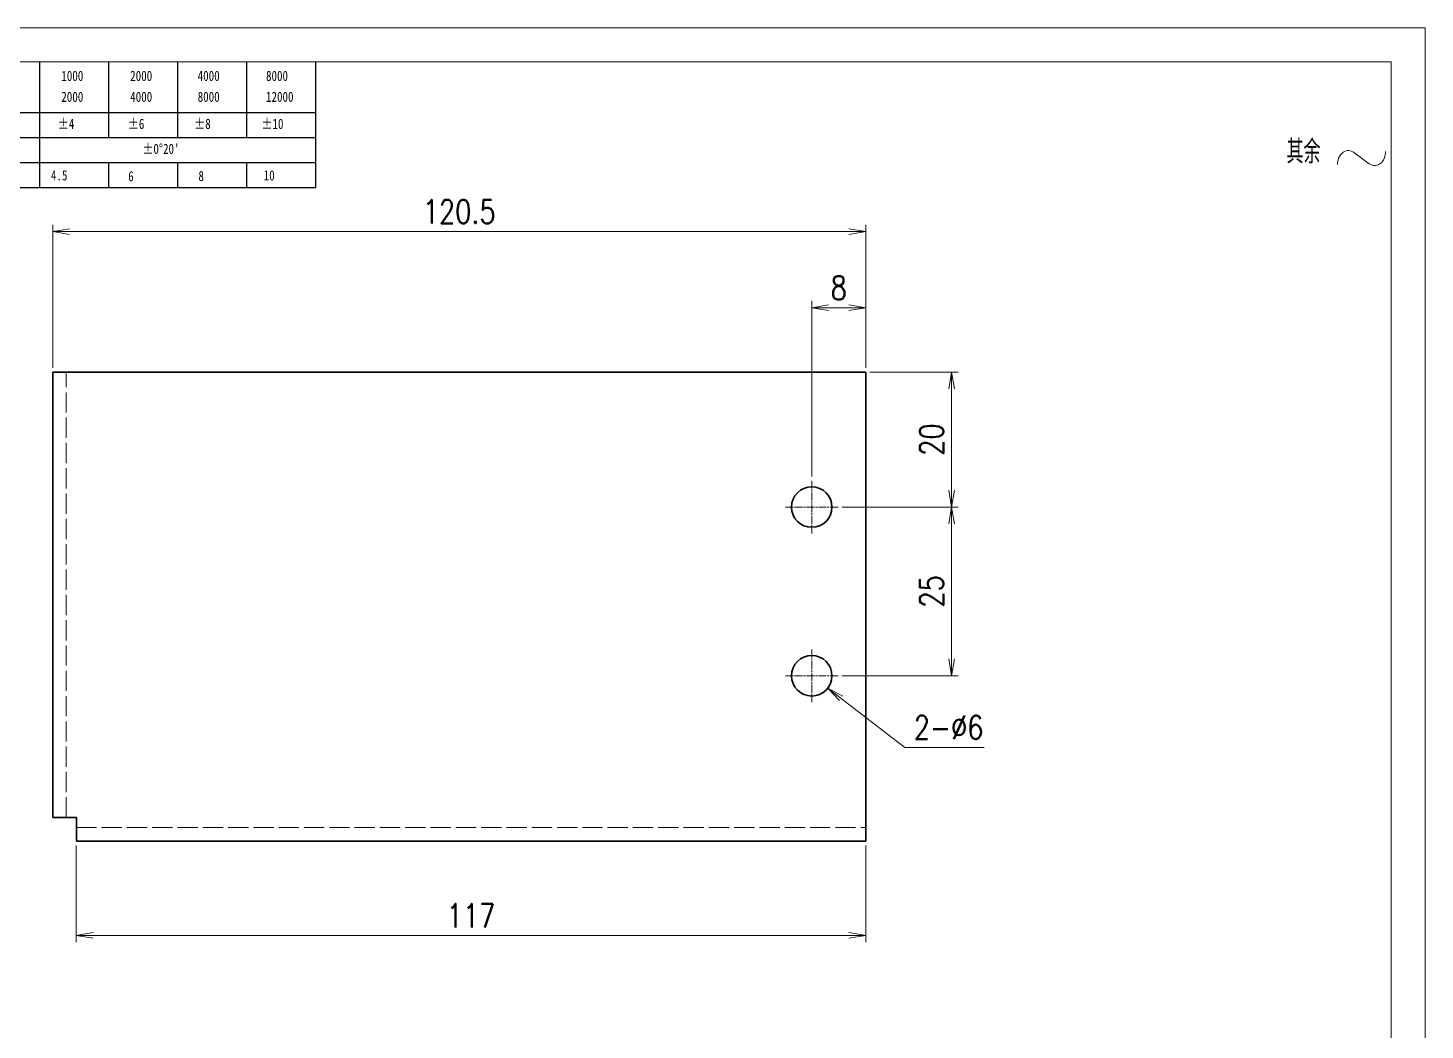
# Model space of a CAD drawing. Header units: inches. Extents: x 269 to 10986, y 1043 to 4337.
# Drawn here: x 6573.4 to 6780.5, y 1315.3 to 1463.8 of the extents above; entities that cross this region are included whole.
import ezdxf

# ---------------------------------------------------------------- set-up
doc = ezdxf.new("R2010")
doc.units = ezdxf.units.IN
doc.header["$MEASUREMENT"] = 0
for name, pattern in [('AM_ISO02W050x2', [3.75, 3, -0.75]), ('AM_ISO08W050x2', [9, 6, -0.75, 1.5, -0.75]), ('DOT2', [0.125, 0, -0.125])]:
    doc.linetypes.add(name, pattern=pattern)
for name, color, linetype, lineweight in [('中心线', 2, 'AM_ISO08W050x2', 18), ('图框', 7, 'Continuous', 18), ('标注线', 3, 'Continuous', 18), ('粗实线', 7, 'Continuous', 35), ('虚线', 1, 'AM_ISO02W050x2', 18)]:
    doc.layers.add(name, color=color, linetype=linetype, lineweight=lineweight)
doc.layers.add('图\\M+19E79\\M+195B6\\M+18E9A', color=7, linetype='Continuous')
doc.layers.add('打印', color=7, linetype='Continuous', lineweight=15, plot=False)
doc.layers.add('打印-禁用', color=7, linetype='Continuous', lineweight=15, plot=False)
doc.styles.add('DIM', font='romans.shx', dxfattribs={"width": 0.8, "bigfont": 'bigfont.shx'})
doc.styles.add('国标', font='simfang.ttf', dxfattribs={"width": 0.8})
doc.styles.add('机械长仿宋', font='gbenor.shx', dxfattribs={"height": 1, "bigfont": 'gbcbig.shx'})
doc.dimstyles.new('XR 1-1$0', dxfattribs={"dimtxt": 3.5, "dimasz": 2.5, "dimexe": 1, "dimexo": 0.625, "dimgap": 1.2, "dimtad": 1, "dimzin": 9, "dimdsep": 46, "dimtxsty": 'DIM', "dimblk": 'OPEN', "dimcen": 0, "dimclrd": 8, "dimclre": 8, "dimclrt": 2, "dimazin": 2, "dimtfac": 0.5, "dimtmove": 0, "dimatfit": 3, "dimldrblk": 'OPEN', "dimfxl": 0, "dimtolj": 2, "dimlwd": 18, "dimlwe": 18, "dimarcsym": 0})
doc.dimstyles.new('XR 1-1$3', dxfattribs={"dimtxt": 3.5, "dimasz": 2.5, "dimexe": 1, "dimexo": 0.625, "dimgap": 1.2, "dimtad": 1, "dimtoh": 1, "dimdsep": 46, "dimtxsty": 'DIM', "dimblk": 'OPEN', "dimcen": 0, "dimclrd": 8, "dimclre": 8, "dimclrt": 2, "dimazin": 2, "dimtfac": 0.5, "dimtofl": 0, "dimtmove": 0, "dimatfit": 3, "dimldrblk": 'OPEN', "dimfxl": 0, "dimtolj": 2, "dimlwd": 18, "dimlwe": 18, "dimarcsym": 0})

# ---------------------------------------------------------------- blocks, each defined once
blk = doc.blocks.new('GZDEH零件A3图框V01版')
at = {"layer": '图\\M+19E79\\M+195B6\\M+18E9A', "color": 9}
for p, q in [((3072.2, -1561.98), (3072.2, -1554.46)), ((3082.42, -1561.98), (3082.42, -1554.46)), ((3092.64, -1561.98), (3092.64, -1554.46)), ((3102.86, -1561.98), (3102.86, -1554.46)), ((3113.09, -1573.08), (3113.09, -1554.46)), ((2996.09, -1561.98), (3113.09, -1561.98)), ((3072.2, -1573.08), (3072.2, -1561.98)), ((3082.42, -1565.68), (3082.42, -1561.98)), ((3092.64, -1565.68), (3092.64, -1561.98)), ((3102.86, -1565.68), (3102.86, -1561.98)), ((2996.09, -1565.68), (3113.09, -1565.68)), ((2996.09, -1569.38), (3113.09, -1569.38)), ((3082.42, -1573.08), (3082.42, -1569.48)), ((3092.64, -1573.08), (3092.64, -1569.38)), ((3102.86, -1573.08), (3102.86, -1569.38)), ((2990.09, -1573.08), (3113.09, -1573.08))]:
    blk.add_line(p, q, dxfattribs=at)
at = {"layer": '图框', "linetype": 'Continuous'}
for p, q in [((3272.49, -1554.46), (2882.49, -1554.46)), ((3272.49, -1832.96), (3272.49, -1554.46))]:
    blk.add_line(p, q, dxfattribs=at)
at = {"layer": '打印-禁用', "linetype": 'Continuous'}
for p, q in [((3277.49, -1549.46), (2857.49, -1549.46)), ((3277.49, -1846.46), (3277.49, -1549.46))]:
    blk.add_line(p, q, dxfattribs=at)
at = {"layer": '图\\M+19E79\\M+195B6\\M+18E9A', "color": 9, "style": '国标', "width": 0.8}
for s, p in [('1000', (3075.36, -1557.31)), ('2000', (3085.57, -1557.31)), ('4000', (3095.57, -1557.31)), ('8000', (3105.7, -1557.31)), ('2000', (3075.36, -1560.41)), ('4000', (3085.57, -1560.41)), ('8000', (3095.57, -1560.41)), ('12000', (3105.7, -1560.41)), ('±4', (3074.85, -1564.42)), ('±6', (3085.22, -1564.42)), ('±8', (3095.06, -1564.42)), ('±10', (3105.02, -1564.42)), ("±0%%D20'", (3087.38, -1568.12)), ('4.5', (3073.82, -1572.05)), ('6', (3085.28, -1572.19)), ('8', (3095.68, -1572.15)), ('10', (3105.36, -1572.06))]:
    blk.add_text(s, height=1.5, dxfattribs=at).set_placement(p)
blk = doc.blocks.new('DEH A3')
at = {"layer": '图框'}
blk.add_blockref('GZDEH零件A3图框V01版', (-2857.49, 1846.46), dxfattribs=at)
blk = doc.blocks.new('其余不去材料')
at = {"layer": '标注线', "color": 2, "lineweight": 13}
for points in [[(0, 0.17), (0.01, 0.48), (0.07, 0.79), (0.16, 1.09), (0.28, 1.36), (0.44, 1.6), (0.62, 1.8), (0.82, 1.97), (1.04, 2.09), (1.26, 2.17), (1.49, 2.21), (1.72, 2.21), (1.94, 2.17), (2.37, 1.97), (2.41, 1.95)], [(4.7, 0.27), (4.91, 0.14), (5.14, 0.05), (5.37, 0), (5.6, 0), (5.82, 0.04), (6.04, 0.11), (6.45, 0.38), (6.79, 0.8), (7.02, 1.34), (7.11, 1.95), (7.11, 2.09)], [(2.41, 1.95), (3.55, 1.11), (4.7, 0.27)]]:
    blk.add_lwpolyline(points, dxfattribs=at)
at = {"layer": '标注线', "color": 7, "linetype": 'DOT2', "style": '机械长仿宋'}
blk.add_text('其余', height=3.5, dxfattribs=at).set_placement((-7.56, 0.3))
blk = doc.blocks.new('_Open')
at = {"color": 0, "linetype": 'ByBlock', "lineweight": -2}
for p, q in [((-1, 0.167), (0, 0)), ((-1, -0.167), (0, 0)), ((0, 0), (-1, 0))]:
    blk.add_line(p, q, dxfattribs=at)
blk = doc.blocks.new('*D929')
at = {"layer": 'Defpoints', "color": 0, "transparency": 16777216}
for p in [(6697.59, 1433.65), (6577.09, 1412.82), (6697.59, 1412.82)]:
    blk.add_point(p, dxfattribs=at)
at = {"layer": '标注线', "color": 8, "lineweight": 18, "transparency": 16777216}
for p, q in [((6577.09, 1413.44), (6577.09, 1434.65)), ((6579.59, 1433.65), (6695.09, 1433.65)), ((6697.59, 1413.44), (6697.59, 1434.65))]:
    blk.add_line(p, q, dxfattribs=at)
at = {"layer": '标注线', "color": 8, "lineweight": 18, "transparency": 16777216, "xscale": 2.5, "yscale": 2.5, "zscale": 2.5, "rotation": 180}
blk.add_blockref('_Open', (6577.09, 1433.65), dxfattribs=at)
at = {"layer": '标注线', "color": 8, "lineweight": 18, "transparency": 16777216, "xscale": 2.5, "yscale": 2.5, "zscale": 2.5}
blk.add_blockref('_Open', (6697.59, 1433.65), dxfattribs=at)
at = {"layer": '标注线', "color": 2, "transparency": 16777216, "insert": (6637.34, 1436.6), "char_height": 3.5, "attachment_point": 5, "style": 'DIM'}
blk.add_mtext('\\A2;120.5', dxfattribs=at)
blk = doc.blocks.new('*D930')
at = {"layer": 'Defpoints', "color": 0, "transparency": 16777216}
for p in [(6689.59, 1422.36), (6697.59, 1412.82), (6689.59, 1396.72)]:
    blk.add_point(p, dxfattribs=at)
at = {"layer": '标注线', "color": 8, "lineweight": 18, "transparency": 16777216}
for p, q in [((6689.59, 1397.34), (6689.59, 1423.36)), ((6697.59, 1413.44), (6697.59, 1423.36)), ((6695.09, 1422.36), (6692.09, 1422.36))]:
    blk.add_line(p, q, dxfattribs=at)
at = {"layer": '标注线', "color": 8, "lineweight": 18, "transparency": 16777216, "xscale": 2.5, "yscale": 2.5, "zscale": 2.5, "rotation": 180}
blk.add_blockref('_Open', (6689.59, 1422.36), dxfattribs=at)
at = {"layer": '标注线', "color": 8, "lineweight": 18, "transparency": 16777216, "xscale": 2.5, "yscale": 2.5, "zscale": 2.5}
blk.add_blockref('_Open', (6697.59, 1422.36), dxfattribs=at)
at = {"layer": '标注线', "color": 2, "transparency": 16777216, "insert": (6693.59, 1425.31), "char_height": 3.5, "attachment_point": 5, "style": 'DIM'}
blk.add_mtext('\\A2;8', dxfattribs=at)
blk = doc.blocks.new('*D931')
at = {"layer": 'Defpoints', "color": 0, "transparency": 16777216}
for p in [(6697.59, 1412.82), (6710.31, 1412.82), (6693.49, 1392.82)]:
    blk.add_point(p, dxfattribs=at)
at = {"layer": '标注线', "color": 8, "lineweight": 18, "transparency": 16777216}
for p, q in [((6698.22, 1412.82), (6711.31, 1412.82)), ((6710.31, 1395.32), (6710.31, 1410.32)), ((6694.12, 1392.82), (6711.31, 1392.82))]:
    blk.add_line(p, q, dxfattribs=at)
at = {"layer": '标注线', "color": 8, "lineweight": 18, "transparency": 16777216, "xscale": 2.5, "yscale": 2.5, "zscale": 2.5}
for p, rotation in [((6710.31, 1412.82), 90), ((6710.31, 1392.82), 270)]:
    blk.add_blockref('_Open', p, dxfattribs=dict(at, rotation=rotation))
at = {"layer": '标注线', "color": 2, "transparency": 16777216, "insert": (6707.36, 1402.82), "char_height": 3.5, "attachment_point": 5, "rotation": 90, "style": 'DIM'}
blk.add_mtext('\\A2;20', dxfattribs=at)
blk = doc.blocks.new('*D932')
at = {"layer": 'Defpoints', "color": 0, "transparency": 16777216}
for p in [(6694.12, 1392.82), (6710.31, 1392.82), (6693.49, 1367.82)]:
    blk.add_point(p, dxfattribs=at)
at = {"layer": '标注线', "color": 8, "lineweight": 18, "transparency": 16777216}
for p, q in [((6694.74, 1392.82), (6711.31, 1392.82)), ((6710.31, 1370.32), (6710.31, 1390.32)), ((6694.12, 1367.82), (6711.31, 1367.82))]:
    blk.add_line(p, q, dxfattribs=at)
at = {"layer": '标注线', "color": 8, "lineweight": 18, "transparency": 16777216, "xscale": 2.5, "yscale": 2.5, "zscale": 2.5}
for p, rotation in [((6710.31, 1392.82), 90), ((6710.31, 1367.82), 270)]:
    blk.add_blockref('_Open', p, dxfattribs=dict(at, rotation=rotation))
at = {"layer": '标注线', "color": 2, "transparency": 16777216, "insert": (6707.36, 1380.32), "char_height": 3.5, "attachment_point": 5, "rotation": 90, "style": 'DIM'}
blk.add_mtext('\\A2;25', dxfattribs=at)
blk = doc.blocks.new('*D933')
at = {"layer": 'Defpoints', "color": 0, "transparency": 16777216}
for p in [(6580.59, 1343.32), (6697.59, 1343.32), (6697.59, 1329.34)]:
    blk.add_point(p, dxfattribs=at)
at = {"layer": '标注线', "color": 8, "lineweight": 18, "transparency": 16777216}
for p, q in [((6580.59, 1342.69), (6580.59, 1328.34)), ((6697.59, 1342.69), (6697.59, 1328.34)), ((6583.09, 1329.34), (6695.09, 1329.34))]:
    blk.add_line(p, q, dxfattribs=at)
at = {"layer": '标注线', "color": 8, "lineweight": 18, "transparency": 16777216, "xscale": 2.5, "yscale": 2.5, "zscale": 2.5, "rotation": 180}
blk.add_blockref('_Open', (6580.59, 1329.34), dxfattribs=at)
at = {"layer": '标注线', "color": 8, "lineweight": 18, "transparency": 16777216, "xscale": 2.5, "yscale": 2.5, "zscale": 2.5}
blk.add_blockref('_Open', (6697.59, 1329.34), dxfattribs=at)
at = {"layer": '标注线', "color": 2, "transparency": 16777216, "insert": (6639.09, 1332.29), "char_height": 3.5, "attachment_point": 5, "style": 'DIM'}
blk.add_mtext('\\A2;117', dxfattribs=at)
blk = doc.blocks.new('*D934')
at = {"layer": 'Defpoints', "color": 0, "transparency": 16777216}
for p in [(6687.21, 1369.64), (6691.97, 1365.99)]:
    blk.add_point(p, dxfattribs=at)
at = {"layer": '标注线', "color": 8, "lineweight": 18, "transparency": 16777216}
for p, q in [((6703.41, 1357.21), (6693.95, 1364.47)), ((6715.14, 1357.21), (6703.41, 1357.21))]:
    blk.add_line(p, q, dxfattribs=at)
at = {"layer": '标注线', "color": 8, "lineweight": 18, "transparency": 16777216, "xscale": 2.5, "yscale": 2.5, "zscale": 2.5, "rotation": 142.4891310735811}
blk.add_blockref('_Open', (6691.97, 1365.99), dxfattribs=at)
at = {"layer": '标注线', "color": 2, "transparency": 16777216, "insert": (6709.88, 1360.16), "char_height": 3.5, "attachment_point": 5, "style": 'DIM'}
blk.add_mtext('\\A2;2-%%c6', dxfattribs=at)

msp = doc.modelspace()

# ---------------------------------------------------------------- linework, layer by layer
at = {"layer": '中心线', "ltscale": 0.195}
for p, q in [((6689.592, 1396.717), (6689.592, 1388.917)), ((6693.492, 1392.817), (6685.692, 1392.817)), ((6689.592, 1371.717), (6689.592, 1363.917)), ((6693.492, 1367.817), (6685.692, 1367.817))]:
    msp.add_line(p, q, dxfattribs=at)
at = {"layer": '打印'}
msp.add_lwpolyline([(6360.493, 1463.819), (6780.493, 1463.819), (6780.493, 1166.819), (6360.493, 1166.819)], close=True, dxfattribs=at)
at = {"layer": '粗实线', "ltscale": 0.0625}
for p, q in [((6577.092, 1412.817), (6579.592, 1412.817)), ((6577.092, 1346.817), (6579.592, 1346.817)), ((6580.592, 1343.317), (6580.592, 1345.817)), ((6697.592, 1343.317), (6697.592, 1345.817))]:
    msp.add_line(p, q, dxfattribs=at)
at = {"layer": '粗实线'}
for p, q in [((6577.092, 1412.817), (6577.092, 1346.817)), ((6697.592, 1412.817), (6579.592, 1412.817)), ((6697.592, 1345.817), (6697.592, 1412.817)), ((6580.592, 1343.317), (6697.592, 1343.317))]:
    msp.add_line(p, q, dxfattribs=at)
at = {"layer": '粗实线', "ltscale": 0.025}
for p, q in [((6580.592, 1346.817), (6579.592, 1346.817)), ((6580.592, 1345.817), (6580.592, 1346.817))]:
    msp.add_line(p, q, dxfattribs=at)
at = {"layer": '粗实线'}
for centre in [(6689.592, 1392.817), (6689.592, 1367.817)]:
    msp.add_circle(centre, 3, dxfattribs=at)
at = {"layer": '虚线'}
for p, q in [((6579.092, 1346.817), (6579.092, 1412.817)), ((6580.592, 1345.317), (6697.592, 1345.317))]:
    msp.add_line(p, q, dxfattribs=at)

# ---------------------------------------------------------------- block references
at = {"layer": '图框'}
msp.add_blockref('DEH A3', (6360.493, 1166.819), dxfattribs=at)
at = {"layer": '标注线'}
msp.add_blockref('其余不去材料', (6767.524, 1443.431), dxfattribs=at)

# ---------------------------------------------------------------- dimensions: what is measured, and where the dimension line sits
for base, p1, p2, picture, middle in [((6697.592, 1433.655), (6577.092, 1412.817), (6697.592, 1412.817), '*D929', (6637.342, 1436.605)), ((6689.592, 1422.358), (6697.592, 1412.817), (6689.592, 1396.717), '*D930', (6693.592, 1425.308)), ((6697.592, 1329.338), (6580.592, 1343.317), (6697.592, 1343.317), '*D933', (6639.092, 1332.288))]:
    dim = msp.add_linear_dim(base=base, p1=p1, p2=p2, dimstyle='XR 1-1$0', dxfattribs=at)
    dim.commit()
    dim.dimension.update_dxf_attribs({"geometry": picture, "text_midpoint": middle})
for base, p1, p2, picture, middle in [((6710.312, 1412.817), (6693.492, 1392.817), (6697.592, 1412.817), '*D931', (6707.362, 1402.817)), ((6710.312, 1392.817), (6693.492, 1367.817), (6694.117, 1392.817), '*D932', (6707.362, 1380.317))]:
    dim = msp.add_linear_dim(base=base, p1=p1, p2=p2, angle=90, dimstyle='XR 1-1$0', dxfattribs=at)
    dim.commit()
    dim.dimension.update_dxf_attribs({"geometry": picture, "text_midpoint": middle})
dim = msp.add_diameter_dim_2p(p1=(6687.212, 1369.643), p2=(6691.972, 1365.99), dimstyle='XR 1-1$3', override={"dimpost": '2-%%c<>'}, dxfattribs=at)
dim.commit()
dim.dimension.update_dxf_attribs({"geometry": '*D934', "text_midpoint": (6709.877, 1357.209), "dimtype": 163})

doc.saveas('drawing.dxf')
